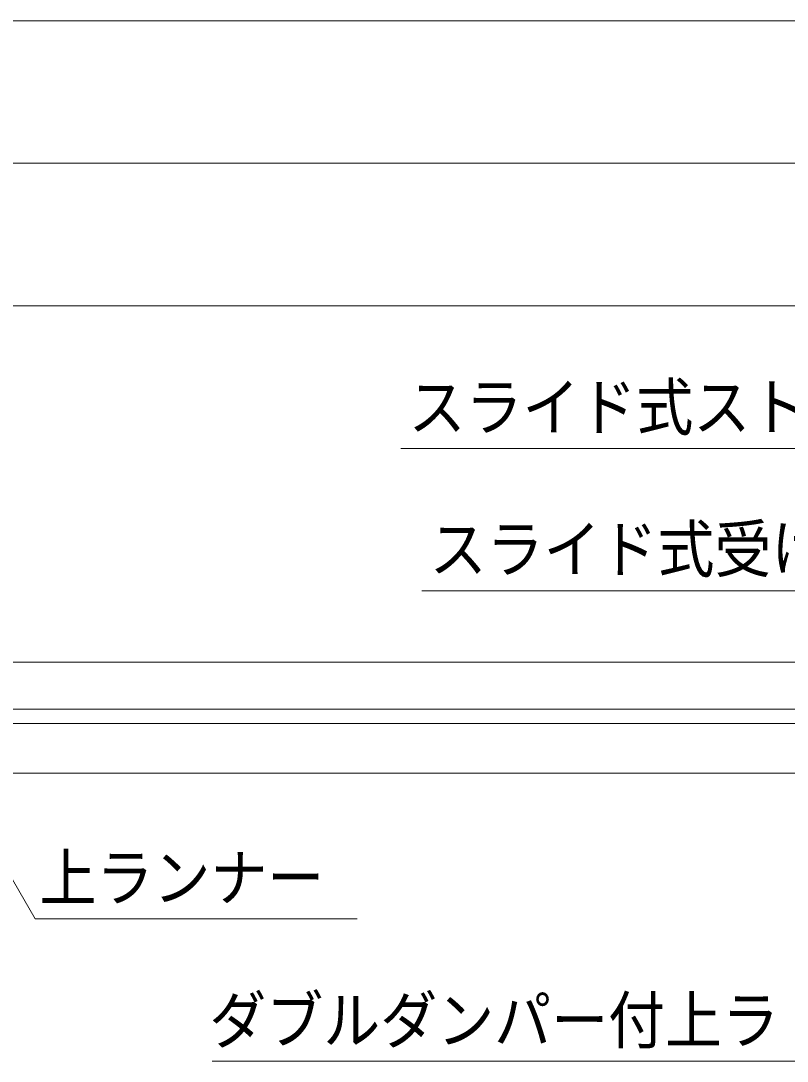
# Model space of a CAD drawing. Units: millimetres, scale not verified. Extents: x -6062 to 6062, y -3045 to 3045.
# Drawn here: x -4375 to -3838, y 70 to 800 of the extents above; entities that cross this region are included whole.
import ezdxf
from ezdxf.enums import TextEntityAlignment as Align

# ---------------------------------------------------------------- set-up
doc = ezdxf.new("R2010")
doc.units = ezdxf.units.MM
doc.header["$LTSCALE"] = 20
for name, color, linetype, lineweight in [('0-0_2寸法-1', 7, 'Continuous', 9), ('0-3_2寸法-3', 7, 'Continuous', 9), ('0-4_3一般', 7, 'Continuous', 9)]:
    doc.layers.add(name, color=color, linetype=linetype, lineweight=lineweight)
doc.styles.add('ＭＳ ゴシック', font='')
doc.styles.get('ＭＳ ゴシック').set_extended_font_data('MS Gothic')

# ---------------------------------------------------------------- blocks, each defined once
blk = doc.blocks.new('グループ-37')
at = {"layer": '0-4_3一般'}
blk.add_line((-79696.5, 7000), (19223.5, 7000), dxfattribs=at)
blk = doc.blocks.new('グループ-38')
at = {"layer": '0-4_3一般'}
for p, q in [((-77990, 7000), (17350, 7000)), ((17350, 6340), (-77990, 6340)), ((-54320, 6140), (-30320, 6140)), ((-54000, 5440), (-30640, 5440))]:
    blk.add_line(p, q, dxfattribs=at)
blk = doc.blocks.new('グループ-39')
at = {"layer": '0-4_3一般'}
for name in ['グループ-37', 'グループ-38']:
    blk.add_blockref(name, (0, 0), dxfattribs=at)

msp = doc.modelspace()

# ---------------------------------------------------------------- linework, layer by layer
at = {"layer": '0-0_2寸法-1'}
for p, q in [((-925.21, 800), (-5681.79, 800)), ((-3380.21, 700), (-5674.79, 700)), ((-3481.21, 600), (-5674.79, 600))]:
    msp.add_line(p, q, dxfattribs=at)
at = {"layer": '0-3_2寸法-3'}
for points in [[(-3357.5, 341.8), (-3492.1, 500), (-4108.88, 500)], [(-3458.5, 341.8), (-3492.1, 400), (-4094.03, 400)], [(-4139.44, 170), (-4365.36, 170), (-4453.6, 322.84)], [(-4241.06, 70), (-3642.22, 70), (-3495.98, 323.3)]]:
    msp.add_lwpolyline(points, dxfattribs=at)

# ---------------------------------------------------------------- block references
at = {"layer": '0-4_3一般', "xscale": 0.05, "yscale": 0.05}
msp.add_blockref('グループ-39', (-1787.5, 0), dxfattribs=at)

# ---------------------------------------------------------------- texts
at = {"layer": '0-3_2寸法-3', "style": 'ＭＳ ゴシック', "width": 0.9}
for s, p in [('スライド式ストッパー取付位置', (-4103.44, 502.97)), ('スライド式受け金具取付位置', (-4088.62, 403.34)), ('上ランナー', (-4362.33, 172.77)), ('ダブルダンパー付上ラ', (-4243.16, 72.77))]:
    msp.add_text(s, height=32.55, dxfattribs=at).set_placement(p, align=Align.BOTTOM_LEFT)

doc.saveas('drawing.dxf')
